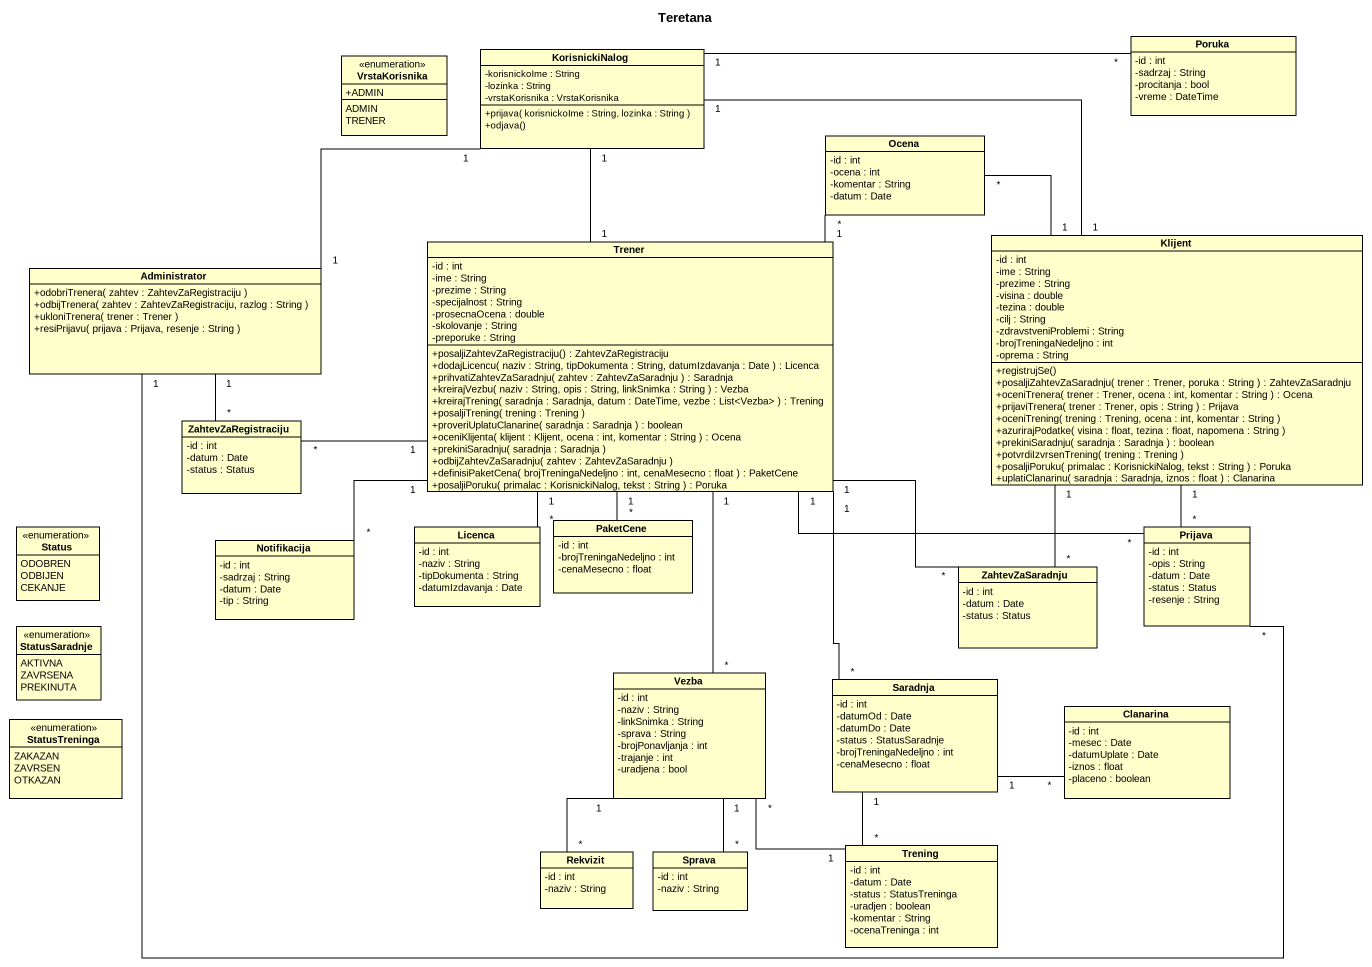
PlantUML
@startuml
title Teretana
hide circle
hide empty members
skinparam classAttributeIconSize 0
class Poruka {
  -id : int
  -sadrzaj : String
  -procitanja : bool
  -vreme : DateTime
}
enum VrstaKorisnika {
  +ADMIN
  ADMIN
  TRENER
}
class KorisnickiNalog {
  -korisnickoIme : String
  -lozinka : String
  -vrstaKorisnika : VrstaKorisnika
  +prijava( korisnickoIme : String, lozinka : String )
  +odjava()
}
class Ocena {
  -id : int
  -ocena : int
  -komentar : String
  -datum : Date
}
class Trener {
  -id : int
  -ime : String
  -prezime : String
  -specijalnost : String
  -prosecnaOcena : double
  -skolovanje : String
  -preporuke : String
  +posaljiZahtevZaRegistraciju() : ZahtevZaRegistraciju
  +dodajLicencu( naziv : String, tipDokumenta : String, datumIzdavanja : Date ) : Licenca
  +prihvatiZahtevZaSaradnju( zahtev : ZahtevZaSaradnju ) : Saradnja
  +kreirajVezbu( naziv : String, opis : String, linkSnimka : String ) : Vezba
  +kreirajTrening( saradnja : Saradnja, datum : DateTime, vezbe : List<Vezba> ) : Trening
  +posaljiTrening( trening : Trening )
  +proveriUplatuClanarine( saradnja : Saradnja ) : boolean
  +oceniKlijenta( klijent : Klijent, ocena : int, komentar : String ) : Ocena
  +prekiniSaradnju( saradnja : Saradnja )
  +odbijZahtevZaSaradnju( zahtev : ZahtevZaSaradnju )
  +definisiPaketCena( brojTreningaNedeljno : int, cenaMesecno : float ) : PaketCene
  +posaljiPoruku( primalac : KorisnickiNalog, tekst : String ) : Poruka
}
class Klijent {
  -id : int
  -ime : String
  -prezime : String
  -visina : double
  -tezina : double
  -cilj : String
  -zdravstveniProblemi : String
  -brojTreningaNedeljno : int
  -oprema : String
  +registrujSe()
  +posaljiZahtevZaSaradnju( trener : Trener, poruka : String ) : ZahtevZaSaradnju
  +oceniTrenera( trener : Trener, ocena : int, komentar : String ) : Ocena
  +prijaviTrenera( trener : Trener, opis : String ) : Prijava
  +oceniTrening( trening : Trening, ocena : int, komentar : String )
  +azurirajPodatke( visina : float, tezina : float, napomena : String )
  +prekiniSaradnju( saradnja : Saradnja ) : boolean
  +potvrdiIzvrsenTrening( trening : Trening )
  +posaljiPoruku( primalac : KorisnickiNalog, tekst : String ) : Poruka
  +uplatiClanarinu( saradnja : Saradnja, iznos : float ) : Clanarina
}
class Administrator {
  +odobriTrenera( zahtev : ZahtevZaRegistraciju )
  +odbijTrenera( zahtev : ZahtevZaRegistraciju, razlog : String )
  +ukloniTrenera( trener : Trener )
  +resiPrijavu( prijava : Prijava, resenje : String )
}
class ZahtevZaRegistraciju {
  -id : int
  -datum : Date
  -status : Status
}
enum Status {
  ODOBREN
  ODBIJEN
  CEKANJE
}
class Notifikacija {
  -id : int
  -sadrzaj : String
  -datum : Date
  -tip : String
}
class Licenca {
  -id : int
  -naziv : String
  -tipDokumenta : String
  -datumIzdavanja : Date
}
class PaketCene {
  -id : int
  -brojTreningaNedeljno : int
  -cenaMesecno : float
}
class Prijava {
  -id : int
  -opis : String
  -datum : Date
  -status : Status
  -resenje : String
}
class ZahtevZaSaradnju {
  -id : int
  -datum : Date
  -status : Status
}
enum StatusSaradnje {
  AKTIVNA
  ZAVRSENA
  PREKINUTA
}
class Vezba {
  -id : int
  -naziv : String
  -linkSnimka : String
  -sprava : String
  -brojPonavljanja : int
  -trajanje : int
  -uradjena : bool
}
enum StatusTreninga {
  ZAKAZAN
  ZAVRSEN
  OTKAZAN
}
class Saradnja {
  -id : int
  -datumOd : Date
  -datumDo : Date
  -status : StatusSaradnje
  -brojTreningaNedeljno : int
  -cenaMesecno : float
}
class Clanarina {
  -id : int
  -mesec : Date
  -datumUplate : Date
  -iznos : float
  -placeno : boolean
}
class Trening {
  -id : int
  -datum : Date
  -status : StatusTreninga
  -uradjen : boolean
  -komentar : String
  -ocenaTreninga : int
}
class Rekvizit {
  -id : int
  -naziv : String
}
class Sprava {
  -id : int
  -naziv : String
}
KorisnickiNalog "1" -right- "*" Poruka
KorisnickiNalog "1" -- "1" Trener
KorisnickiNalog "1" -right- "1" Klijent
Ocena "*" -- "1" Klijent
Trener "1" -up- "*" Ocena
Trener "1" -- "*" Licenca
Trener "1" -- "*" PaketCene
Trener "1" -- "*" ZahtevZaSaradnju
Trener "1" -- "*" Vezba
Trener "1" -- "*" Saradnja
Klijent "1" -- "*" Prijava
Klijent "1" -- "*" ZahtevZaSaradnju
Administrator "1" -right- "1" KorisnickiNalog
Administrator "1" -- "*" ZahtevZaRegistraciju
ZahtevZaRegistraciju "*" -right- "1" Trener
Notifikacija "*" -up- "1" Trener
Prijava "*" -left- "1" Trener
Prijava "*" -left- "1" Administrator
Vezba "1" -- "*" Rekvizit
Vezba "1" -- "*" Sprava
Saradnja "1" -right- "*" Clanarina
Saradnja "1" -- "*" Trening
Trening "1" -up- "*" Vezba
@enduml
